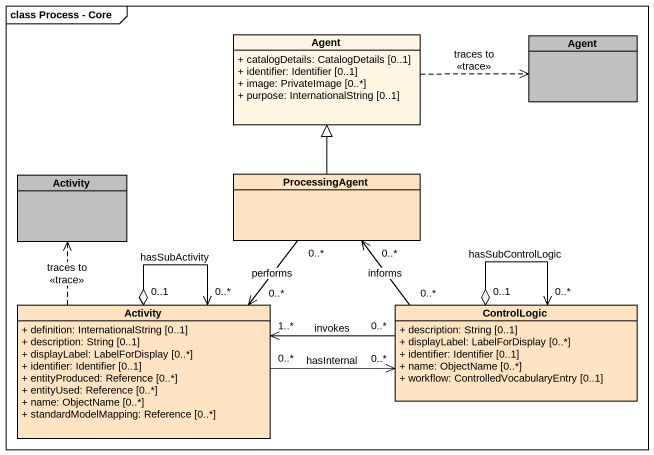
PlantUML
@startuml
mainframe class Process - Core
hide circle
hide empty members
skinparam classAttributeIconSize 0
class "Agent" as Agent_ {
  + catalogDetails: CatalogDetails [0..1]
  + identifier: Identifier [0..1]
  + image: PrivateImage [0..*]
  + purpose: InternationalString [0..1]
}
class "Agent" as Agent__2 #C0C0C0
class Activity #C0C0C0
class ProcessingAgent #FFE4C4
class "Activity" as Activity_2 #FFE4C4 {
  + definition: InternationalString [0..1]
  + description: String [0..1]
  + displayLabel: LabelForDisplay [0..*]
  + identifier: Identifier [0..1]
  + entityProduced: Reference [0..*]
  + entityUsed: Reference [0..*]
  + name: ObjectName [0..*]
  + standardModelMapping: Reference [0..*]
}
class ControlLogic #FFE4C4 {
  + description: String [0..1]
  + displayLabel: LabelForDisplay [0..*]
  + identifier: Identifier [0..1]
  + name: ObjectName [0..*]
  + workflow: ControlledVocabularyEntry [0..1]
}
Agent_ .right.> Agent__2 : traces to\n<<trace>>
ProcessingAgent -up-|> Agent_
ProcessingAgent "0..*" --> "0..*" Activity_2 : performs
Activity_2 .up.> Activity : traces to\n<<trace>>
Activity_2 "0..*" <--o "0..1" Activity_2 : hasSubActivity
Activity_2 "0..*" -right-> "0..*" ControlLogic : hasInternal
ControlLogic "0..*" -up-> "0..*" ProcessingAgent : informs
ControlLogic "0..*" -left-> "1..*" Activity_2 : invokes
ControlLogic "0..*" <--o "0..1" ControlLogic : hasSubControlLogic
@enduml
